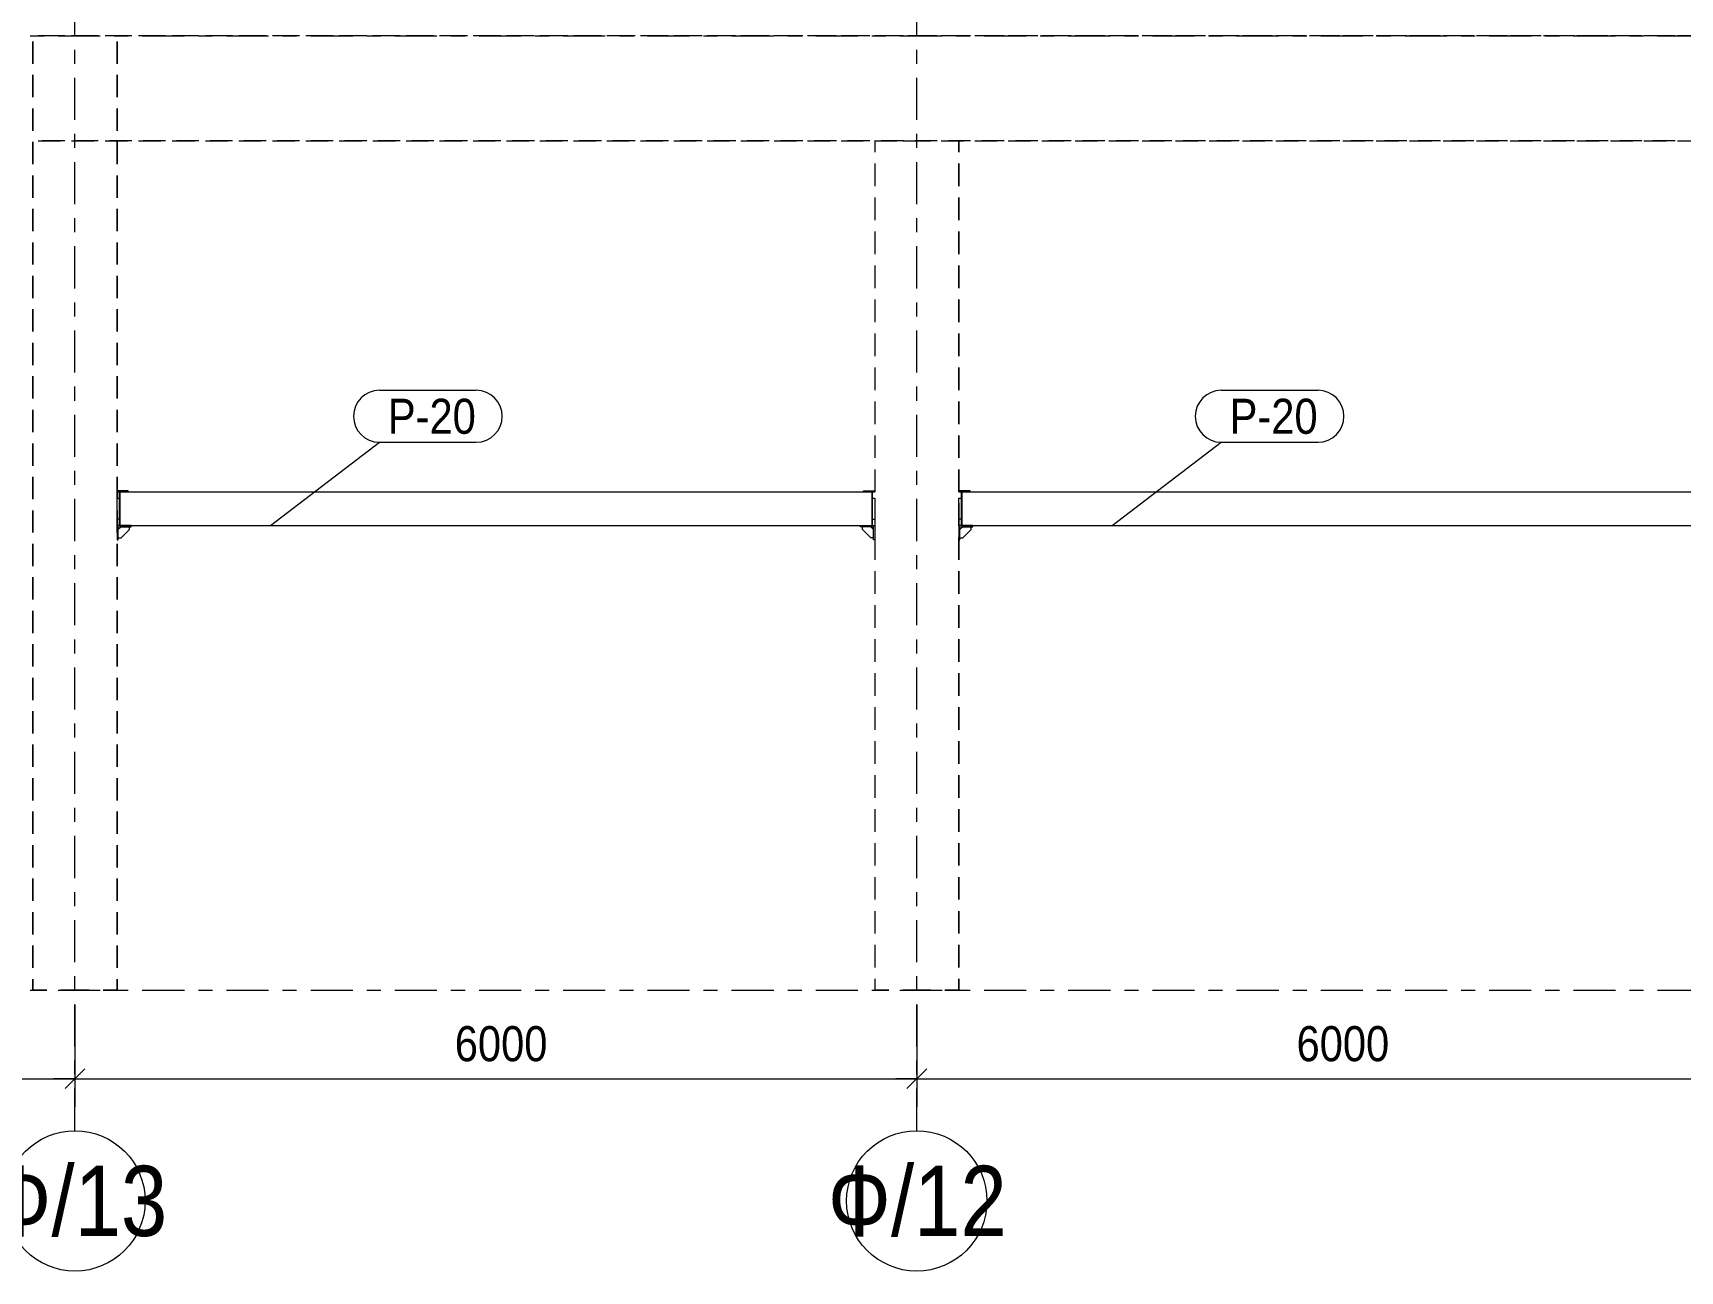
# Model space of a CAD drawing. Header units: millimetres. Extents: x -423 to 766, y -621 to 220.
# Drawn here: x -269.9 to -152.5, y -256.9 to -168.7 of the extents above; entities that cross this region are included whole.
import ezdxf

# ---------------------------------------------------------------- set-up
doc = ezdxf.new("R2010")
doc.units = ezdxf.units.MM
doc.linetypes.add('XKITLINE00', pattern=[0])
doc.linetypes.add('XKITLINE03', pattern=[6, 3, -1, 1, -1])
for name, color, linetype, lineweight in [('Part', 2, 'Continuous', 0), ('PartMark', 3, 'Continuous', 0), ('ReferenceModel', 1, 'Continuous', 0), ('S-GRID', 1, 'Continuous', 0), ('Z-DIMENSIONS', 1, 'Continuous', 0)]:
    doc.layers.add(name, color=color, linetype=linetype, lineweight=lineweight)
doc.styles.add('GOST type A', font='ARIAL.TTF')

msp = doc.modelspace()

# ---------------------------------------------------------------- linework, layer by layer
at = {"layer": 'Part', "linetype": 'XKITLINE00', "lineweight": 0}
for p, q in [((-263.07, -201.35), (-263.87, -201.35)), ((-263.87, -201.35), (-263.87, -201.43)), ((-263.87, -201.43), (-263.67, -201.43)), ((-263.87, -201.88), (-263.71, -201.88)), ((-263.87, -203.38), (-263.87, -201.88)), ((-263.71, -201.47), (-263.71, -203.79)), ((-263.71, -201.47), (-263.67, -201.47)), ((-263.67, -201.43), (-263.67, -203.83)), ((-263.67, -201.43), (-210.07, -201.43)), ((-263.07, -201.43), (-263.07, -201.35)), ((-210.67, -201.43), (-210.67, -201.35)), ((-210.67, -201.35), (-209.87, -201.35)), ((-210.07, -201.43), (-210.07, -203.83)), ((-210.07, -201.43), (-209.87, -201.43)), ((-210.03, -201.47), (-210.07, -201.47)), ((-210.03, -203.79), (-210.03, -201.47)), ((-210.03, -201.88), (-209.87, -201.88)), ((-209.87, -201.43), (-209.87, -201.35)), ((-209.87, -201.88), (-209.87, -203.38)), ((-203.07, -201.35), (-203.87, -201.35)), ((-203.87, -201.35), (-203.87, -201.43)), ((-203.87, -201.43), (-203.67, -201.43)), ((-203.87, -201.88), (-203.71, -201.88)), ((-203.87, -203.38), (-203.87, -201.88)), ((-203.71, -201.47), (-203.71, -203.79)), ((-203.71, -201.47), (-203.67, -201.47)), ((-203.67, -201.43), (-203.67, -203.83)), ((-203.67, -201.43), (-150.07, -201.43)), ((-203.07, -201.43), (-203.07, -201.35)), ((-263.71, -203.38), (-263.87, -203.38)), ((-263.87, -203.83), (-263.87, -204.83)), ((-262.87, -203.83), (-263.87, -203.83)), ((-263.79, -204.11), (-263.59, -203.91)), ((-263.79, -204.83), (-263.79, -203.91)), ((-263.79, -203.91), (-262.87, -203.91)), ((-263.71, -203.79), (-263.67, -203.79)), ((-263.67, -203.83), (-210.07, -203.83)), ((-263.59, -204.71), (-262.99, -204.11)), ((-262.99, -204.11), (-262.99, -203.91)), ((-262.87, -203.91), (-262.87, -203.83)), ((-210.87, -203.91), (-210.87, -203.83)), ((-210.87, -203.83), (-209.87, -203.83)), ((-209.95, -203.91), (-210.87, -203.91)), ((-210.75, -204.11), (-210.75, -203.91)), ((-210.15, -204.71), (-210.75, -204.11)), ((-209.95, -204.11), (-210.15, -203.91)), ((-210.07, -203.79), (-210.03, -203.79)), ((-210.03, -203.38), (-209.87, -203.38)), ((-209.95, -204.83), (-209.95, -203.91)), ((-209.87, -203.83), (-209.87, -204.83)), ((-203.71, -203.38), (-203.87, -203.38)), ((-203.87, -203.83), (-203.87, -204.83)), ((-202.87, -203.83), (-203.87, -203.83)), ((-203.79, -204.11), (-203.59, -203.91)), ((-203.79, -204.83), (-203.79, -203.91)), ((-203.79, -203.91), (-202.87, -203.91)), ((-203.71, -203.79), (-203.67, -203.79)), ((-203.67, -203.83), (-150.07, -203.83)), ((-203.59, -204.71), (-202.99, -204.11)), ((-202.99, -204.11), (-202.99, -203.91)), ((-202.87, -203.91), (-202.87, -203.83)), ((-263.87, -204.83), (-263.79, -204.83)), ((-263.79, -204.71), (-263.59, -204.71)), ((-209.95, -204.71), (-210.15, -204.71)), ((-209.87, -204.83), (-209.95, -204.83)), ((-203.87, -204.83), (-203.79, -204.83)), ((-203.79, -204.71), (-203.59, -204.71))]:
    msp.add_line(p, q, dxfattribs=at)
at = {"layer": 'PartMark', "linetype": 'XKITLINE00', "lineweight": 0}
for p, q in [((-245.17, -194.19), (-238.27, -194.19)), ((-185.17, -194.19), (-178.27, -194.19)), ((-252.94, -203.82), (-245.17, -197.89)), ((-245.17, -197.89), (-238.27, -197.89)), ((-192.94, -203.82), (-185.17, -197.89)), ((-185.17, -197.89), (-178.27, -197.89))]:
    msp.add_line(p, q, dxfattribs=at)
for centre, start, end in [((-245.17, -196.04), 90, 270), ((-238.27, -196.04), 270, 90), ((-185.17, -196.04), 90, 270), ((-178.27, -196.04), 270, 90)]:
    msp.add_arc(centre, 1.85, start, end, dxfattribs=at)
at = {"layer": 'ReferenceModel', "linetype": 'XKITLINE00', "lineweight": 0}
for p, q in [((-267.9, -168.93), (-269.49, -168.93)), ((-267.6, -168.93), (-269.2, -168.93)), ((-265.52, -168.93), (-267.11, -168.93)), ((-265.21, -168.93), (-266.81, -168.93)), ((-263.13, -168.93), (-264.72, -168.93)), ((-262.82, -168.93), (-264.42, -168.93)), ((-260.75, -168.93), (-262.34, -168.93)), ((-260.43, -168.93), (-262.02, -168.93)), ((-258.36, -168.93), (-259.95, -168.93)), ((-258.04, -168.93), (-259.63, -168.93)), ((-255.98, -168.93), (-257.57, -168.93)), ((-255.65, -168.93), (-257.24, -168.93)), ((-253.6, -168.93), (-255.19, -168.93)), ((-253.25, -168.93), (-254.85, -168.93)), ((-251.21, -168.93), (-252.8, -168.93)), ((-250.86, -168.93), (-252.46, -168.93)), ((-248.83, -168.93), (-250.42, -168.93)), ((-248.47, -168.93), (-250.07, -168.93)), ((-246.44, -168.93), (-248.03, -168.93)), ((-246.08, -168.93), (-247.67, -168.93)), ((-244.06, -168.93), (-245.65, -168.93)), ((-243.69, -168.93), (-245.28, -168.93)), ((-241.67, -168.93), (-243.26, -168.93)), ((-241.3, -168.93), (-242.89, -168.93)), ((-239.29, -168.93), (-240.88, -168.93)), ((-238.9, -168.93), (-240.5, -168.93)), ((-236.91, -168.93), (-238.5, -168.93)), ((-236.51, -168.93), (-238.11, -168.93)), ((-234.52, -168.93), (-236.11, -168.93)), ((-234.12, -168.93), (-235.72, -168.93)), ((-232.14, -168.93), (-233.73, -168.93)), ((-231.73, -168.93), (-233.32, -168.93)), ((-229.75, -168.93), (-231.34, -168.93)), ((-229.34, -168.93), (-230.93, -168.93)), ((-227.37, -168.93), (-228.96, -168.93)), ((-226.95, -168.93), (-228.54, -168.93)), ((-224.98, -168.93), (-226.57, -168.93)), ((-224.56, -168.93), (-226.15, -168.93)), ((-222.6, -168.93), (-224.19, -168.93)), ((-222.16, -168.93), (-223.76, -168.93)), ((-220.22, -168.93), (-221.81, -168.93)), ((-219.77, -168.93), (-221.37, -168.93)), ((-217.83, -168.93), (-219.42, -168.93)), ((-217.38, -168.93), (-218.97, -168.93)), ((-215.45, -168.93), (-217.04, -168.93)), ((-214.99, -168.93), (-216.58, -168.93)), ((-213.06, -168.93), (-214.65, -168.93)), ((-212.6, -168.93), (-214.19, -168.93)), ((-210.68, -168.93), (-212.27, -168.93)), ((-210.21, -168.93), (-211.8, -168.93)), ((-208.29, -168.93), (-209.88, -168.93)), ((-207.81, -168.93), (-209.41, -168.93)), ((-205.91, -168.93), (-207.5, -168.93)), ((-205.42, -168.93), (-207.02, -168.93)), ((-203.53, -168.93), (-205.12, -168.93)), ((-203.03, -168.93), (-204.62, -168.93)), ((-201.14, -168.93), (-202.73, -168.93)), ((-200.64, -168.93), (-202.23, -168.93)), ((-198.76, -168.93), (-200.35, -168.93)), ((-198.25, -168.93), (-199.84, -168.93)), ((-196.37, -168.93), (-197.96, -168.93)), ((-195.86, -168.93), (-197.45, -168.93)), ((-193.99, -168.93), (-195.58, -168.93)), ((-193.46, -168.93), (-195.06, -168.93)), ((-191.61, -168.93), (-193.19, -168.93)), ((-191.07, -168.93), (-192.67, -168.93)), ((-189.22, -168.93), (-190.81, -168.93)), ((-188.68, -168.93), (-190.28, -168.93)), ((-186.84, -168.93), (-188.43, -168.93)), ((-186.29, -168.93), (-187.88, -168.93)), ((-184.45, -168.93), (-186.04, -168.93)), ((-183.9, -168.93), (-185.49, -168.93)), ((-182.07, -168.93), (-183.66, -168.93)), ((-181.51, -168.93), (-183.1, -168.93)), ((-179.68, -168.93), (-181.27, -168.93)), ((-179.11, -168.93), (-180.71, -168.93)), ((-177.3, -168.93), (-178.89, -168.93)), ((-176.72, -168.93), (-178.32, -168.93)), ((-174.92, -168.93), (-176.5, -168.93)), ((-174.33, -168.93), (-175.93, -168.93)), ((-172.53, -168.93), (-174.12, -168.93)), ((-171.94, -168.93), (-173.53, -168.93)), ((-170.15, -168.93), (-171.74, -168.93)), ((-169.55, -168.93), (-171.14, -168.93)), ((-167.76, -168.93), (-169.35, -168.93)), ((-167.16, -168.93), (-168.75, -168.93)), ((-165.38, -168.93), (-166.97, -168.93)), ((-164.76, -168.93), (-166.36, -168.93)), ((-162.99, -168.93), (-164.58, -168.93)), ((-162.37, -168.93), (-163.97, -168.93)), ((-160.61, -168.93), (-162.2, -168.93)), ((-159.98, -168.93), (-161.58, -168.93)), ((-158.23, -168.93), (-159.82, -168.93)), ((-157.59, -168.93), (-159.18, -168.93)), ((-155.84, -168.93), (-157.43, -168.93)), ((-155.2, -168.93), (-156.79, -168.93)), ((-153.46, -168.93), (-155.05, -168.93)), ((-152.81, -168.93), (-154.4, -168.93)), ((-151.07, -168.93), (-152.66, -168.93)), ((-269.87, -169.34), (-269.87, -170.93)), ((-269.87, -170.93), (-269.87, -169.34)), ((-269.87, -169.34), (-269.87, -170.93)), ((-263.87, -169.34), (-263.87, -170.93)), ((-263.87, -170.93), (-263.87, -169.34)), ((-263.87, -169.34), (-263.87, -170.93)), ((-269.87, -171.73), (-269.87, -173.32)), ((-269.87, -173.32), (-269.87, -171.73)), ((-269.87, -171.73), (-269.87, -173.32)), ((-263.87, -171.73), (-263.87, -173.32)), ((-263.87, -173.32), (-263.87, -171.73)), ((-263.87, -171.73), (-263.87, -173.32)), ((-269.87, -174.11), (-269.87, -175.7)), ((-269.87, -175.7), (-269.87, -174.11)), ((-269.87, -174.11), (-269.87, -175.7)), ((-263.87, -174.11), (-263.87, -175.7)), ((-263.87, -175.7), (-263.87, -174.11)), ((-263.87, -174.11), (-263.87, -175.7)), ((-269.87, -176.5), (-269.87, -178.09)), ((-269.87, -178.09), (-269.87, -176.5)), ((-269.87, -176.5), (-269.87, -178.09)), ((-269.49, -176.43), (-267.9, -176.43)), ((-267.6, -176.43), (-269.2, -176.43)), ((-267.11, -176.43), (-265.52, -176.43)), ((-265.21, -176.43), (-266.81, -176.43)), ((-264.72, -176.43), (-263.13, -176.43)), ((-262.82, -176.43), (-264.42, -176.43)), ((-263.87, -176.5), (-263.87, -178.09)), ((-263.87, -178.09), (-263.87, -176.5)), ((-263.87, -176.5), (-263.87, -178.09)), ((-262.34, -176.43), (-260.75, -176.43)), ((-260.43, -176.43), (-262.02, -176.43)), ((-259.95, -176.43), (-258.36, -176.43)), ((-258.04, -176.43), (-259.63, -176.43)), ((-257.57, -176.43), (-255.98, -176.43)), ((-255.65, -176.43), (-257.24, -176.43)), ((-255.19, -176.43), (-253.6, -176.43)), ((-253.25, -176.43), (-254.85, -176.43)), ((-252.8, -176.43), (-251.21, -176.43)), ((-250.86, -176.43), (-252.46, -176.43)), ((-250.42, -176.43), (-248.83, -176.43)), ((-248.47, -176.43), (-250.07, -176.43)), ((-248.03, -176.43), (-246.44, -176.43)), ((-246.08, -176.43), (-247.67, -176.43)), ((-245.65, -176.43), (-244.06, -176.43)), ((-243.69, -176.43), (-245.28, -176.43)), ((-243.26, -176.43), (-241.67, -176.43)), ((-241.3, -176.43), (-242.89, -176.43)), ((-240.88, -176.43), (-239.29, -176.43)), ((-238.9, -176.43), (-240.5, -176.43)), ((-238.5, -176.43), (-236.91, -176.43)), ((-236.51, -176.43), (-238.11, -176.43)), ((-236.11, -176.43), (-234.52, -176.43)), ((-234.12, -176.43), (-235.72, -176.43)), ((-233.73, -176.43), (-232.14, -176.43)), ((-231.73, -176.43), (-233.32, -176.43)), ((-231.34, -176.43), (-229.75, -176.43)), ((-229.34, -176.43), (-230.93, -176.43)), ((-228.96, -176.43), (-227.37, -176.43)), ((-226.95, -176.43), (-228.54, -176.43)), ((-226.57, -176.43), (-224.98, -176.43)), ((-224.56, -176.43), (-226.15, -176.43)), ((-224.19, -176.43), (-222.6, -176.43)), ((-222.16, -176.43), (-223.76, -176.43)), ((-221.81, -176.43), (-220.22, -176.43)), ((-219.77, -176.43), (-221.37, -176.43)), ((-219.42, -176.43), (-217.83, -176.43)), ((-217.38, -176.43), (-218.97, -176.43)), ((-217.04, -176.43), (-215.45, -176.43)), ((-214.99, -176.43), (-216.58, -176.43)), ((-214.65, -176.43), (-213.06, -176.43)), ((-212.6, -176.43), (-214.19, -176.43)), ((-212.27, -176.43), (-210.68, -176.43)), ((-210.21, -176.43), (-211.8, -176.43)), ((-209.88, -176.43), (-208.29, -176.43)), ((-209.87, -176.43), (-209.87, -176.43)), ((-209.87, -176.43), (-209.87, -177.23)), ((-209.87, -176.43), (-208.87, -176.43)), ((-209.87, -176.43), (-209.87, -177.23)), ((-209.87, -176.43), (-208.87, -176.43)), ((-209.87, -176.43), (-209.87, -177.23)), ((-209.87, -176.43), (-208.87, -176.43)), ((-207.81, -176.43), (-209.41, -176.43)), ((-207.87, -176.43), (-205.87, -176.43)), ((-207.87, -176.43), (-205.87, -176.43)), ((-207.87, -176.43), (-205.87, -176.43)), ((-207.5, -176.43), (-205.91, -176.43)), ((-205.42, -176.43), (-207.02, -176.43)), ((-205.12, -176.43), (-203.53, -176.43)), ((-204.87, -176.43), (-203.87, -176.43)), ((-204.87, -176.43), (-203.87, -176.43)), ((-204.87, -176.43), (-203.87, -176.43)), ((-203.03, -176.43), (-204.62, -176.43)), ((-203.87, -176.43), (-203.87, -177.23)), ((-203.87, -176.43), (-203.87, -177.23)), ((-203.87, -177.23), (-203.87, -176.43)), ((-202.73, -176.43), (-201.14, -176.43)), ((-200.64, -176.43), (-202.23, -176.43)), ((-200.35, -176.43), (-198.76, -176.43)), ((-198.25, -176.43), (-199.84, -176.43)), ((-197.96, -176.43), (-196.37, -176.43)), ((-195.86, -176.43), (-197.45, -176.43)), ((-195.58, -176.43), (-193.99, -176.43)), ((-193.46, -176.43), (-195.06, -176.43)), ((-193.19, -176.43), (-191.61, -176.43)), ((-191.07, -176.43), (-192.67, -176.43)), ((-190.81, -176.43), (-189.22, -176.43)), ((-188.68, -176.43), (-190.28, -176.43)), ((-188.43, -176.43), (-186.84, -176.43)), ((-186.29, -176.43), (-187.88, -176.43)), ((-186.04, -176.43), (-184.45, -176.43)), ((-183.9, -176.43), (-185.49, -176.43)), ((-183.66, -176.43), (-182.07, -176.43)), ((-181.51, -176.43), (-183.1, -176.43)), ((-181.27, -176.43), (-179.68, -176.43)), ((-179.11, -176.43), (-180.71, -176.43)), ((-178.89, -176.43), (-177.3, -176.43)), ((-176.72, -176.43), (-178.32, -176.43)), ((-176.5, -176.43), (-174.92, -176.43)), ((-174.33, -176.43), (-175.93, -176.43)), ((-174.12, -176.43), (-172.53, -176.43)), ((-171.94, -176.43), (-173.53, -176.43)), ((-171.74, -176.43), (-170.15, -176.43)), ((-169.55, -176.43), (-171.14, -176.43)), ((-169.35, -176.43), (-167.76, -176.43)), ((-167.16, -176.43), (-168.75, -176.43)), ((-166.97, -176.43), (-165.38, -176.43)), ((-164.76, -176.43), (-166.36, -176.43)), ((-164.58, -176.43), (-162.99, -176.43)), ((-162.37, -176.43), (-163.97, -176.43)), ((-162.2, -176.43), (-160.61, -176.43)), ((-159.98, -176.43), (-161.58, -176.43)), ((-159.82, -176.43), (-158.23, -176.43)), ((-157.59, -176.43), (-159.18, -176.43)), ((-157.43, -176.43), (-155.84, -176.43)), ((-155.2, -176.43), (-156.79, -176.43)), ((-155.05, -176.43), (-153.46, -176.43)), ((-152.81, -176.43), (-154.4, -176.43)), ((-152.66, -176.43), (-151.07, -176.43)), ((-209.87, -178.04), (-209.87, -179.65)), ((-209.87, -178.04), (-209.87, -179.65)), ((-209.87, -178.04), (-209.87, -179.65)), ((-203.87, -178.04), (-203.87, -179.65)), ((-203.87, -178.04), (-203.87, -179.65)), ((-203.87, -179.65), (-203.87, -178.04)), ((-269.87, -178.88), (-269.87, -180.47)), ((-269.87, -180.47), (-269.87, -178.88)), ((-269.87, -178.88), (-269.87, -180.47)), ((-263.87, -178.88), (-263.87, -180.47)), ((-263.87, -180.47), (-263.87, -178.88)), ((-263.87, -178.88), (-263.87, -180.47)), ((-209.87, -180.46), (-209.87, -182.07)), ((-209.87, -180.46), (-209.87, -182.07)), ((-209.87, -180.46), (-209.87, -182.07)), ((-203.87, -180.46), (-203.87, -182.07)), ((-203.87, -180.46), (-203.87, -182.07)), ((-203.87, -182.07), (-203.87, -180.46)), ((-269.87, -181.27), (-269.87, -182.86)), ((-269.87, -182.86), (-269.87, -181.27)), ((-269.87, -181.27), (-269.87, -182.86)), ((-263.87, -181.27), (-263.87, -182.86)), ((-263.87, -182.86), (-263.87, -181.27)), ((-263.87, -181.27), (-263.87, -182.86)), ((-209.87, -182.88), (-209.87, -184.49)), ((-209.87, -182.88), (-209.87, -184.49)), ((-209.87, -182.88), (-209.87, -184.49)), ((-203.87, -182.88), (-203.87, -184.49)), ((-203.87, -182.88), (-203.87, -184.49)), ((-203.87, -184.49), (-203.87, -182.88)), ((-269.87, -183.65), (-269.87, -185.24)), ((-269.87, -185.24), (-269.87, -183.65)), ((-269.87, -183.65), (-269.87, -185.24)), ((-263.87, -183.65), (-263.87, -185.24)), ((-263.87, -185.24), (-263.87, -183.65)), ((-263.87, -183.65), (-263.87, -185.24)), ((-209.87, -185.3), (-209.87, -186.91)), ((-209.87, -185.3), (-209.87, -186.91)), ((-209.87, -185.3), (-209.87, -186.91)), ((-203.87, -185.3), (-203.87, -186.91)), ((-203.87, -185.3), (-203.87, -186.91)), ((-203.87, -186.91), (-203.87, -185.3)), ((-269.87, -186.04), (-269.87, -187.63)), ((-269.87, -187.63), (-269.87, -186.04)), ((-269.87, -186.04), (-269.87, -187.63)), ((-263.87, -186.04), (-263.87, -187.63)), ((-263.87, -187.63), (-263.87, -186.04)), ((-263.87, -186.04), (-263.87, -187.63)), ((-209.87, -187.72), (-209.87, -189.33)), ((-209.87, -187.72), (-209.87, -189.33)), ((-209.87, -187.72), (-209.87, -189.33)), ((-203.87, -187.72), (-203.87, -189.33)), ((-203.87, -187.72), (-203.87, -189.33)), ((-203.87, -189.33), (-203.87, -187.72)), ((-269.87, -188.42), (-269.87, -190.01)), ((-269.87, -190.01), (-269.87, -188.42)), ((-269.87, -188.42), (-269.87, -190.01)), ((-263.87, -188.42), (-263.87, -190.01)), ((-263.87, -190.01), (-263.87, -188.42)), ((-263.87, -188.42), (-263.87, -190.01)), ((-209.87, -190.14), (-209.87, -191.75)), ((-209.87, -190.14), (-209.87, -191.75)), ((-209.87, -190.14), (-209.87, -191.75)), ((-203.87, -190.14), (-203.87, -191.75)), ((-203.87, -190.14), (-203.87, -191.75)), ((-203.87, -191.75), (-203.87, -190.14)), ((-269.87, -190.81), (-269.87, -192.4)), ((-269.87, -192.4), (-269.87, -190.81)), ((-269.87, -190.81), (-269.87, -192.4)), ((-263.87, -190.81), (-263.87, -192.4)), ((-263.87, -192.4), (-263.87, -190.81)), ((-263.87, -190.81), (-263.87, -192.4)), ((-269.87, -193.19), (-269.87, -194.78)), ((-269.87, -194.78), (-269.87, -193.19)), ((-269.87, -193.19), (-269.87, -194.78)), ((-263.87, -193.19), (-263.87, -194.78)), ((-263.87, -194.78), (-263.87, -193.19)), ((-263.87, -193.19), (-263.87, -194.78)), ((-209.87, -192.56), (-209.87, -194.17)), ((-209.87, -192.56), (-209.87, -194.17)), ((-209.87, -192.56), (-209.87, -194.17)), ((-203.87, -192.56), (-203.87, -194.17)), ((-203.87, -192.56), (-203.87, -194.17)), ((-203.87, -194.17), (-203.87, -192.56)), ((-269.87, -195.58), (-269.87, -197.17)), ((-269.87, -197.17), (-269.87, -195.58)), ((-269.87, -195.58), (-269.87, -197.17)), ((-263.87, -195.58), (-263.87, -197.17)), ((-263.87, -197.17), (-263.87, -195.58)), ((-263.87, -195.58), (-263.87, -197.17)), ((-209.87, -194.98), (-209.87, -196.59)), ((-209.87, -194.98), (-209.87, -196.59)), ((-209.87, -194.98), (-209.87, -196.59)), ((-203.87, -194.98), (-203.87, -196.59)), ((-203.87, -194.98), (-203.87, -196.59)), ((-203.87, -196.59), (-203.87, -194.98)), ((-269.87, -197.97), (-269.87, -199.56)), ((-269.87, -199.56), (-269.87, -197.97)), ((-269.87, -197.97), (-269.87, -199.56)), ((-263.87, -197.97), (-263.87, -199.56)), ((-263.87, -199.56), (-263.87, -197.97)), ((-263.87, -197.97), (-263.87, -199.56)), ((-209.87, -197.4), (-209.87, -199.01)), ((-209.87, -197.4), (-209.87, -199.01)), ((-209.87, -197.4), (-209.87, -199.01)), ((-203.87, -197.4), (-203.87, -199.01)), ((-203.87, -197.4), (-203.87, -199.01)), ((-203.87, -199.01), (-203.87, -197.4)), ((-269.87, -200.35), (-269.87, -201.94)), ((-269.87, -201.94), (-269.87, -200.35)), ((-269.87, -200.35), (-269.87, -201.94)), ((-263.87, -200.35), (-263.87, -201.94)), ((-263.87, -201.94), (-263.87, -200.35)), ((-263.87, -200.35), (-263.87, -201.94)), ((-209.87, -199.82), (-209.87, -201.43)), ((-209.87, -199.82), (-209.87, -201.43)), ((-209.87, -199.82), (-209.87, -201.43)), ((-203.87, -199.82), (-203.87, -201.43)), ((-203.87, -199.82), (-203.87, -201.43)), ((-203.87, -201.43), (-203.87, -199.82)), ((-269.87, -202.74), (-269.87, -204.33)), ((-269.87, -204.33), (-269.87, -202.74)), ((-269.87, -202.74), (-269.87, -204.33)), ((-263.87, -202.74), (-263.87, -204.33)), ((-263.87, -204.33), (-263.87, -202.74)), ((-263.87, -202.74), (-263.87, -204.33)), ((-209.87, -202.24), (-209.87, -203.85)), ((-209.87, -202.24), (-209.87, -203.85)), ((-209.87, -202.24), (-209.87, -203.85)), ((-203.87, -202.24), (-203.87, -203.85)), ((-203.87, -202.24), (-203.87, -203.85)), ((-203.87, -203.85), (-203.87, -202.24)), ((-269.87, -205.12), (-269.87, -206.71)), ((-269.87, -206.71), (-269.87, -205.12)), ((-269.87, -205.12), (-269.87, -206.71)), ((-263.87, -205.12), (-263.87, -206.71)), ((-263.87, -206.71), (-263.87, -205.12)), ((-263.87, -205.12), (-263.87, -206.71)), ((-209.87, -204.66), (-209.87, -206.27)), ((-209.87, -204.66), (-209.87, -206.27)), ((-209.87, -204.66), (-209.87, -206.27)), ((-203.87, -204.66), (-203.87, -206.27)), ((-203.87, -204.66), (-203.87, -206.27)), ((-203.87, -206.27), (-203.87, -204.66)), ((-269.87, -207.51), (-269.87, -209.1)), ((-269.87, -209.1), (-269.87, -207.51)), ((-269.87, -207.51), (-269.87, -209.1)), ((-263.87, -207.51), (-263.87, -209.1)), ((-263.87, -209.1), (-263.87, -207.51)), ((-263.87, -207.51), (-263.87, -209.1)), ((-209.87, -207.08), (-209.87, -208.69)), ((-209.87, -207.08), (-209.87, -208.69)), ((-209.87, -207.08), (-209.87, -208.69)), ((-203.87, -207.08), (-203.87, -208.69)), ((-203.87, -207.08), (-203.87, -208.69)), ((-203.87, -208.69), (-203.87, -207.08)), ((-269.87, -209.89), (-269.87, -211.48)), ((-269.87, -211.48), (-269.87, -209.89)), ((-269.87, -209.89), (-269.87, -211.48)), ((-263.87, -209.89), (-263.87, -211.48)), ((-263.87, -211.48), (-263.87, -209.89)), ((-263.87, -209.89), (-263.87, -211.48)), ((-209.87, -209.5), (-209.87, -211.11)), ((-209.87, -209.5), (-209.87, -211.11)), ((-209.87, -209.5), (-209.87, -211.11)), ((-203.87, -209.5), (-203.87, -211.11)), ((-203.87, -209.5), (-203.87, -211.11)), ((-203.87, -211.11), (-203.87, -209.5)), ((-269.87, -212.28), (-269.87, -213.87)), ((-269.87, -213.87), (-269.87, -212.28)), ((-269.87, -212.28), (-269.87, -213.87)), ((-263.87, -212.28), (-263.87, -213.87)), ((-263.87, -213.87), (-263.87, -212.28)), ((-263.87, -212.28), (-263.87, -213.87)), ((-209.87, -211.92), (-209.87, -213.53)), ((-209.87, -211.92), (-209.87, -213.53)), ((-209.87, -211.92), (-209.87, -213.53)), ((-203.87, -211.92), (-203.87, -213.53)), ((-203.87, -211.92), (-203.87, -213.53)), ((-203.87, -213.53), (-203.87, -211.92)), ((-269.87, -214.66), (-269.87, -216.25)), ((-269.87, -216.25), (-269.87, -214.66)), ((-269.87, -214.66), (-269.87, -216.25)), ((-263.87, -214.66), (-263.87, -216.25)), ((-263.87, -216.25), (-263.87, -214.66)), ((-263.87, -214.66), (-263.87, -216.25)), ((-209.87, -214.34), (-209.87, -215.95)), ((-209.87, -214.34), (-209.87, -215.95)), ((-209.87, -214.34), (-209.87, -215.95)), ((-203.87, -214.34), (-203.87, -215.95)), ((-203.87, -214.34), (-203.87, -215.95)), ((-203.87, -215.95), (-203.87, -214.34)), ((-269.87, -217.05), (-269.87, -218.64)), ((-269.87, -218.64), (-269.87, -217.05)), ((-269.87, -217.05), (-269.87, -218.64)), ((-263.87, -217.05), (-263.87, -218.64)), ((-263.87, -218.64), (-263.87, -217.05)), ((-263.87, -217.05), (-263.87, -218.64)), ((-209.87, -216.76), (-209.87, -218.37)), ((-209.87, -216.76), (-209.87, -218.37)), ((-209.87, -216.76), (-209.87, -218.37)), ((-203.87, -216.76), (-203.87, -218.37)), ((-203.87, -216.76), (-203.87, -218.37)), ((-203.87, -218.37), (-203.87, -216.76)), ((-269.87, -219.43), (-269.87, -221.02)), ((-269.87, -221.02), (-269.87, -219.43)), ((-269.87, -219.43), (-269.87, -221.02)), ((-263.87, -219.43), (-263.87, -221.02)), ((-263.87, -221.02), (-263.87, -219.43)), ((-263.87, -219.43), (-263.87, -221.02)), ((-209.87, -219.18), (-209.87, -220.79)), ((-209.87, -219.18), (-209.87, -220.79)), ((-209.87, -219.18), (-209.87, -220.79)), ((-203.87, -219.18), (-203.87, -220.79)), ((-203.87, -219.18), (-203.87, -220.79)), ((-203.87, -220.79), (-203.87, -219.18)), ((-269.87, -221.82), (-269.87, -223.41)), ((-269.87, -223.41), (-269.87, -221.82)), ((-269.87, -221.82), (-269.87, -223.41)), ((-263.87, -221.82), (-263.87, -223.41)), ((-263.87, -223.41), (-263.87, -221.82)), ((-263.87, -221.82), (-263.87, -223.41)), ((-209.87, -221.6), (-209.87, -223.21)), ((-209.87, -221.6), (-209.87, -223.21)), ((-209.87, -221.6), (-209.87, -223.21)), ((-203.87, -221.6), (-203.87, -223.21)), ((-203.87, -221.6), (-203.87, -223.21)), ((-203.87, -223.21), (-203.87, -221.6)), ((-269.87, -224.2), (-269.87, -225.79)), ((-269.87, -225.79), (-269.87, -224.2)), ((-269.87, -224.2), (-269.87, -225.79)), ((-263.87, -224.2), (-263.87, -225.79)), ((-263.87, -225.79), (-263.87, -224.2)), ((-263.87, -224.2), (-263.87, -225.79)), ((-209.87, -224.02), (-209.87, -225.63)), ((-209.87, -224.02), (-209.87, -225.63)), ((-209.87, -224.02), (-209.87, -225.63)), ((-203.87, -224.02), (-203.87, -225.63)), ((-203.87, -224.02), (-203.87, -225.63)), ((-203.87, -225.63), (-203.87, -224.02)), ((-209.87, -226.44), (-209.87, -228.05)), ((-209.87, -226.44), (-209.87, -228.05)), ((-209.87, -226.44), (-209.87, -228.05)), ((-203.87, -226.44), (-203.87, -228.05)), ((-203.87, -226.44), (-203.87, -228.05)), ((-203.87, -228.05), (-203.87, -226.44)), ((-269.87, -226.59), (-269.87, -228.18)), ((-269.87, -228.18), (-269.87, -226.59)), ((-269.87, -226.59), (-269.87, -228.18)), ((-263.87, -226.59), (-263.87, -228.18)), ((-263.87, -228.18), (-263.87, -226.59)), ((-263.87, -226.59), (-263.87, -228.18)), ((-209.87, -228.86), (-209.87, -230.47)), ((-209.87, -228.86), (-209.87, -230.47)), ((-209.87, -228.86), (-209.87, -230.47)), ((-203.87, -228.86), (-203.87, -230.47)), ((-203.87, -228.86), (-203.87, -230.47)), ((-203.87, -230.47), (-203.87, -228.86)), ((-269.87, -228.97), (-269.87, -230.56)), ((-269.87, -230.56), (-269.87, -228.97)), ((-269.87, -228.97), (-269.87, -230.56)), ((-263.87, -228.97), (-263.87, -230.56)), ((-263.87, -230.56), (-263.87, -228.97)), ((-263.87, -228.97), (-263.87, -230.56)), ((-209.87, -231.28), (-209.87, -232.89)), ((-209.87, -231.28), (-209.87, -232.89)), ((-209.87, -231.28), (-209.87, -232.89)), ((-203.87, -231.28), (-203.87, -232.89)), ((-203.87, -231.28), (-203.87, -232.89)), ((-203.87, -232.89), (-203.87, -231.28)), ((-269.87, -231.36), (-269.87, -232.95)), ((-269.87, -232.95), (-269.87, -231.36)), ((-269.87, -231.36), (-269.87, -232.95)), ((-263.87, -231.36), (-263.87, -232.95)), ((-263.87, -232.95), (-263.87, -231.36)), ((-263.87, -231.36), (-263.87, -232.95)), ((-269.87, -233.74), (-269.87, -235.33)), ((-269.87, -235.33), (-269.87, -233.74)), ((-269.87, -233.74), (-269.87, -235.33)), ((-263.87, -233.74), (-263.87, -235.33)), ((-263.87, -235.33), (-263.87, -233.74)), ((-263.87, -233.74), (-263.87, -235.33)), ((-209.87, -233.7), (-209.87, -235.31)), ((-209.87, -233.7), (-209.87, -235.31)), ((-209.87, -233.7), (-209.87, -235.31)), ((-203.87, -233.7), (-203.87, -235.31)), ((-203.87, -233.7), (-203.87, -235.31)), ((-203.87, -235.31), (-203.87, -233.7)), ((-269.87, -236.13), (-269.87, -236.93)), ((-269.87, -236.93), (-269.87, -236.13)), ((-269.87, -236.13), (-269.87, -236.93)), ((-269.87, -236.92), (-269.87, -236.92)), ((-269.87, -236.92), (-269.87, -236.92)), ((-269.87, -236.92), (-269.87, -236.92)), ((-268.87, -236.92), (-269.87, -236.92)), ((-269.87, -236.92), (-268.87, -236.92)), ((-269.87, -236.93), (-268.87, -236.93)), ((-269.87, -236.93), (-268.87, -236.93)), ((-269.87, -236.93), (-268.87, -236.93)), ((-265.87, -236.92), (-267.87, -236.92)), ((-267.87, -236.92), (-265.87, -236.92)), ((-267.87, -236.93), (-265.87, -236.93)), ((-267.87, -236.93), (-265.87, -236.93)), ((-267.87, -236.93), (-265.87, -236.93)), ((-263.87, -236.92), (-264.87, -236.92)), ((-264.87, -236.92), (-263.87, -236.92)), ((-264.87, -236.93), (-263.87, -236.93)), ((-264.87, -236.93), (-263.87, -236.93)), ((-264.87, -236.93), (-263.87, -236.93)), ((-263.87, -236.13), (-263.87, -236.93)), ((-263.87, -236.93), (-263.87, -236.13)), ((-263.87, -236.13), (-263.87, -236.93)), ((-263.87, -236.92), (-263.87, -236.92)), ((-263.87, -236.92), (-263.87, -236.92)), ((-263.87, -236.92), (-263.87, -236.92)), ((-209.87, -236.12), (-209.87, -236.93)), ((-209.87, -236.12), (-209.87, -236.93)), ((-209.87, -236.12), (-209.87, -236.93)), ((-209.87, -236.92), (-209.87, -236.92)), ((-208.87, -236.92), (-209.87, -236.92)), ((-209.87, -236.92), (-208.87, -236.92)), ((-205.87, -236.92), (-207.87, -236.92)), ((-207.87, -236.92), (-205.87, -236.92)), ((-203.87, -236.92), (-204.87, -236.92)), ((-204.87, -236.92), (-203.87, -236.92)), ((-203.87, -236.12), (-203.87, -236.93)), ((-203.87, -236.12), (-203.87, -236.93)), ((-203.87, -236.93), (-203.87, -236.12)), ((-203.87, -236.92), (-203.87, -236.92))]:
    msp.add_line(p, q, dxfattribs=at)
at = {"layer": 'S-GRID', "linetype": 'XKITLINE03', "lineweight": 0}
for p, q in [((-266.87, -246.93), (-266.87, -47.33)), ((-206.87, -246.93), (-206.87, -47.33)), ((-376.07, -168.93), (235.96, -168.93)), ((-376.07, -236.93), (235.96, -236.93))]:
    msp.add_line(p, q, dxfattribs=at)
at = {"layer": 'S-GRID', "linetype": 'XKITLINE00', "lineweight": 0}
for centre in [(-266.87, -251.93), (-206.87, -251.93)]:
    msp.add_circle(centre, 5, dxfattribs=at)
at = {"layer": 'Z-DIMENSIONS', "linetype": 'XKITLINE00', "lineweight": 0}
for p, q in [((-266.87, -237.93), (-266.87, -245.23)), ((-266.87, -237.93), (-266.87, -245.23)), ((-206.87, -237.93), (-206.87, -245.23)), ((-206.87, -237.93), (-206.87, -245.23)), ((-266.16, -242.52), (-267.57, -243.93)), ((-266.16, -242.52), (-267.57, -243.93)), ((-206.16, -242.52), (-207.57, -243.93)), ((-206.16, -242.52), (-207.57, -243.93)), ((-361.07, -243.23), (-266.87, -243.23)), ((-266.87, -243.23), (-268.37, -243.23)), ((-266.87, -243.23), (-265.37, -243.23)), ((-266.87, -243.23), (-206.87, -243.23)), ((-206.87, -243.23), (-208.37, -243.23)), ((-206.87, -243.23), (-205.37, -243.23)), ((-206.87, -243.23), (-146.87, -243.23))]:
    msp.add_line(p, q, dxfattribs=at)
at = {"layer": 'Z-DIMENSIONS'}
for p in [(-266.87, -243.23), (-266.87, -243.23), (-206.87, -243.23), (-206.87, -243.23)]:
    msp.add_point(p, dxfattribs=at)

# ---------------------------------------------------------------- texts
at = {"layer": 'PartMark', "style": 'GOST type A', "width": 0.85}
for p in [(-244.57, -197.29), (-184.57, -197.29)]:
    msp.add_text('Р-20', height=2.5, dxfattribs=at).set_placement(p)
at = {"layer": 'S-GRID', "style": 'GOST type A', "width": 0.85}
for s, p in [('Ф/13', (-273.06, -254.43)), ('Ф/12', (-213.22, -254.43))]:
    msp.add_text(s, height=5, dxfattribs=at).set_placement(p)
at = {"layer": 'Z-DIMENSIONS', "style": 'GOST type A', "width": 0.85}
for p in [(-239.8, -241.98), (-179.8, -241.98)]:
    msp.add_text('6000', height=2.5, dxfattribs=at).set_placement(p)

doc.saveas('drawing.dxf')
